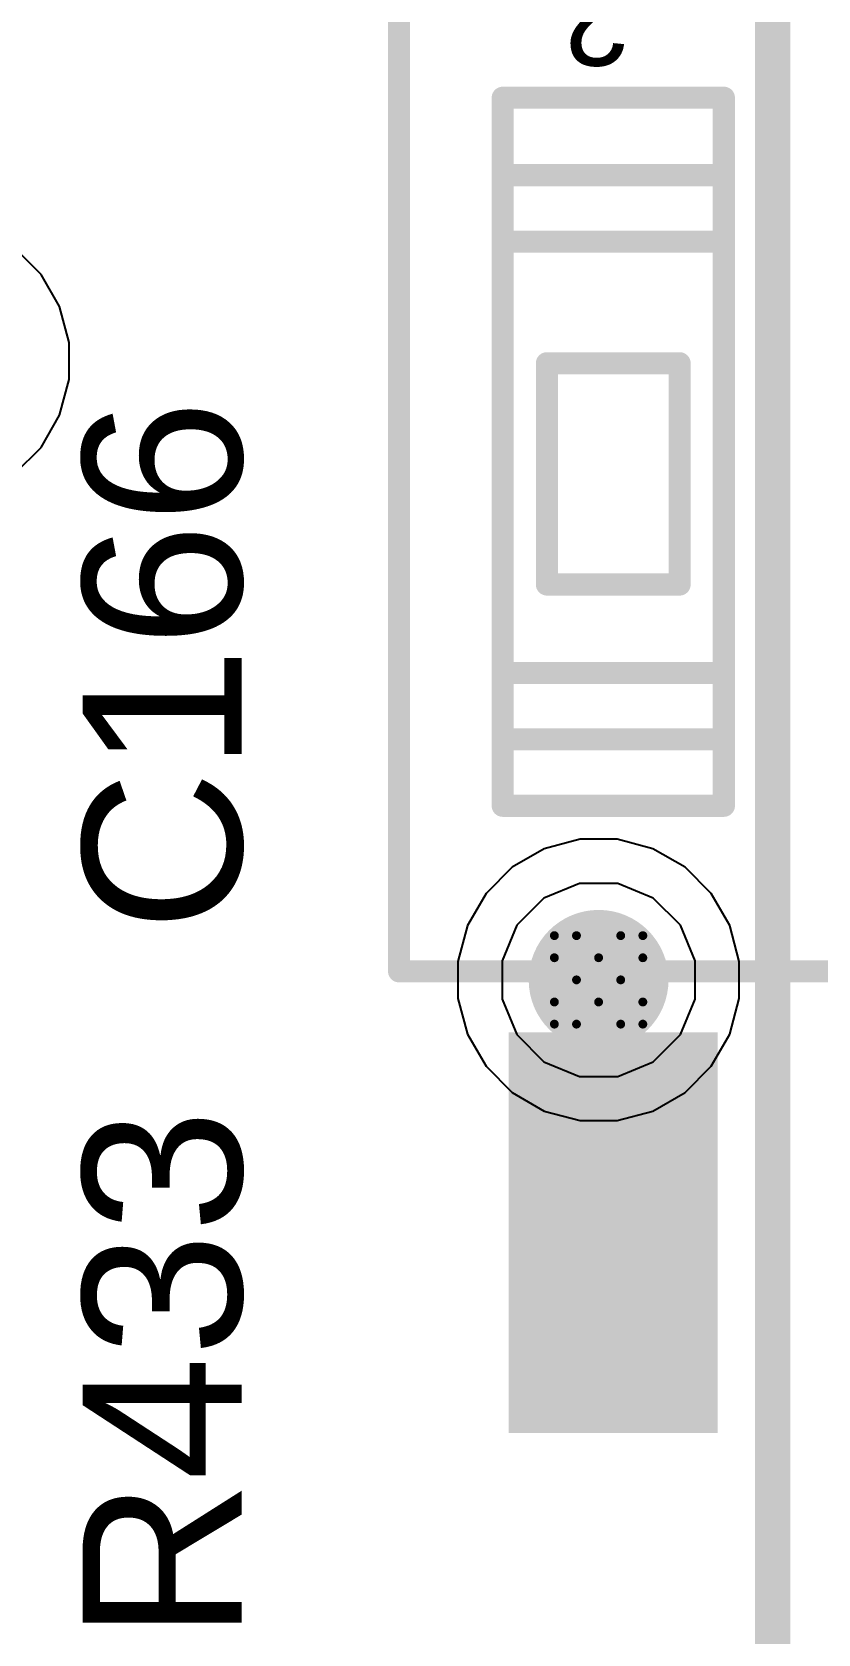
# Model space of a CAD drawing. Header units: inches. Extents: x 0 to 5379, y 0 to 5429.
# Drawn here: x 292.52 to 297.03, y 118.91 to 128.11 of the extents above; entities that cross this region are included whole.
import ezdxf

# ---------------------------------------------------------------- set-up
doc = ezdxf.new("R2010")
doc.units = ezdxf.units.IN
for name, color, linetype in [('Bottom Layer', 5, 'Continuous'), ('Bottom Solder', 6, 'Continuous'), ('Drill Drawing', 1, 'Continuous'), ('GND01', 16, 'Continuous'), ('GND02', 76, 'Continuous'), ('PWR', 156, 'Continuous'), ('SIG 01', 90, 'Continuous'), ('Top Layer', 1, 'Continuous'), ('Top Overlay', 2, 'Continuous'), ('Top Paste', 8, 'Continuous'), ('Top Solder', 216, 'Continuous'), ('Via Holes', 16, 'Continuous')]:
    doc.layers.add(name, color=color, linetype=linetype)
doc.styles.add('Arial', font='', dxfattribs={"height": 0.2})
doc.styles.get('Arial').set_extended_font_data('Arial')

# ---------------------------------------------------------------- blocks, each defined once
blk = doc.blocks.new('DSIC02LSGET_196')
at = {"layer": 'Top Layer'}
blk.add_hatch(color=1, dxfattribs=at).paths.add_polyline_path([(5.6, -0.72), (5.6, -1.82), (3.4, -1.82), (3.4, -0.72)])
at = {"layer": 'Top Paste'}
blk.add_hatch(color=8, dxfattribs=at).paths.add_polyline_path([(5.6, -0.72), (5.6, -1.82), (3.4, -1.82), (3.4, -0.72)])
at = {"layer": 'Top Solder'}
blk.add_hatch(color=216, dxfattribs=at).paths.add_polyline_path([(5.65, -0.67), (5.65, -1.87), (3.35, -1.87), (3.35, -0.67)])
at = {"layer": 'Top Overlay'}
for points in [[(3.0001, -2.4999, 0.127, 0.127, 0), (3.0001, 2.6001, 0.127, 0.127, 0)], [(2.05, -0.6348, 0.127, 0.127, 0), (-2.014, -0.6348, 0.127, 0.127, 0)], [(-2.014, -1.9048, 0.127, 0.127, 0), (-2.014, -0.6348, 0.127, 0.127, 0)], [(-1.5695, -1.9048, 0.127, 0.127, 0), (-1.5695, -0.6348, 0.127, 0.127, 0)], [(-1.1885, -1.9048, 0.127, 0.127, 0), (-1.1885, -0.6348, 0.127, 0.127, 0)], [(1.288, -1.9048, 0.127, 0.127, 0), (1.288, -0.6348, 0.127, 0.127, 0)], [(1.669, -1.9048, 0.127, 0.127, 0), (1.669, -0.6348, 0.127, 0.127, 0)], [(2.05, -1.9048, 0.127, 0.127, 0), (2.05, -0.6348, 0.127, 0.127, 0)], [(0.7799, -0.889, 0.127, 0.127, 0), (-0.4901, -0.889, 0.127, 0.127, 0)], [(-0.4901, -1.651, 0.127, 0.127, 0), (-0.4901, -0.889, 0.127, 0.127, 0)], [(0.7799, -1.651, 0.127, 0.127, 0), (0.7799, -0.889, 0.127, 0.127, 0)], [(0.7799, -1.651, 0.127, 0.127, 0), (-0.4901, -1.651, 0.127, 0.127, 0)], [(2.05, -1.9048, 0.127, 0.127, 0), (-2.014, -1.9048, 0.127, 0.127, 0)], [(3.0001, -2.4999, 0.127, 0.127, 0), (-2.9999, -2.4999, 0.127, 0.127, 0)]]:
    blk.add_lwpolyline(points, format="xyseb", dxfattribs=at)
for points in [[(-2.0457, -0.6348, 0.0635, 0.0635, 1), (-1.9822, -0.6348, 0.0635, 0.0635, 1)], [(-2.0457, -0.6348, 0.0635, 0.0635, 1), (-1.9822, -0.6348, 0.0635, 0.0635, 1)], [(-1.6012, -0.6348, 0.0635, 0.0635, 1), (-1.5377, -0.6348, 0.0635, 0.0635, 1)], [(-1.2202, -0.6348, 0.0635, 0.0635, 1), (-1.1567, -0.6348, 0.0635, 0.0635, 1)], [(1.2563, -0.6348, 0.0635, 0.0635, 1), (1.3198, -0.6348, 0.0635, 0.0635, 1)], [(1.6373, -0.6348, 0.0635, 0.0635, 1), (1.7008, -0.6348, 0.0635, 0.0635, 1)], [(2.0183, -0.6348, 0.0635, 0.0635, 1), (2.0818, -0.6348, 0.0635, 0.0635, 1)], [(2.0183, -0.6348, 0.0635, 0.0635, 1), (2.0818, -0.6348, 0.0635, 0.0635, 1)], [(-0.5218, -0.889, 0.0635, 0.0635, 1), (-0.4583, -0.889, 0.0635, 0.0635, 1)], [(-0.5218, -0.889, 0.0635, 0.0635, 1), (-0.4583, -0.889, 0.0635, 0.0635, 1)], [(0.7482, -0.889, 0.0635, 0.0635, 1), (0.8117, -0.889, 0.0635, 0.0635, 1)], [(0.7482, -0.889, 0.0635, 0.0635, 1), (0.8117, -0.889, 0.0635, 0.0635, 1)], [(-0.5218, -1.651, 0.0635, 0.0635, 1), (-0.4583, -1.651, 0.0635, 0.0635, 1)], [(-0.5218, -1.651, 0.0635, 0.0635, 1), (-0.4583, -1.651, 0.0635, 0.0635, 1)], [(0.7482, -1.651, 0.0635, 0.0635, 1), (0.8117, -1.651, 0.0635, 0.0635, 1)], [(0.7482, -1.651, 0.0635, 0.0635, 1), (0.8117, -1.651, 0.0635, 0.0635, 1)], [(-2.0457, -1.9048, 0.0635, 0.0635, 1), (-1.9822, -1.9048, 0.0635, 0.0635, 1)], [(-2.0457, -1.9048, 0.0635, 0.0635, 1), (-1.9822, -1.9048, 0.0635, 0.0635, 1)], [(-1.6012, -1.9048, 0.0635, 0.0635, 1), (-1.5377, -1.9048, 0.0635, 0.0635, 1)], [(-1.2202, -1.9048, 0.0635, 0.0635, 1), (-1.1567, -1.9048, 0.0635, 0.0635, 1)], [(1.2563, -1.9048, 0.0635, 0.0635, 1), (1.3198, -1.9048, 0.0635, 0.0635, 1)], [(1.6373, -1.9048, 0.0635, 0.0635, 1), (1.7008, -1.9048, 0.0635, 0.0635, 1)], [(2.0183, -1.9048, 0.0635, 0.0635, 1), (2.0818, -1.9048, 0.0635, 0.0635, 1)], [(2.0183, -1.9048, 0.0635, 0.0635, 1), (2.0818, -1.9048, 0.0635, 0.0635, 1)], [(2.9684, -2.4999, 0.0635, 0.0635, 1), (3.0319, -2.4999, 0.0635, 0.0635, 1)], [(2.9684, -2.4999, 0.0635, 0.0635, 1), (3.0319, -2.4999, 0.0635, 0.0635, 1)]]:
    blk.add_lwpolyline(points, format="xyseb", close=True, dxfattribs=at)
at = {"layer": 'Top Overlay', "style": 'Arial'}
blk.add_text('2', height=0.5, rotation=-90, dxfattribs=at).set_placement((-2.6983, -1.17))

msp = doc.modelspace()

# ---------------------------------------------------------------- hatches: boundary and pattern name
at = {"layer": 'Bottom Layer'}
h = msp.add_hatch(color=5, dxfattribs=at)
edge = h.paths.add_edge_path()
edge.add_arc((295.7745, 122.6672), 0.3, 0, 360)
at = {"layer": 'Bottom Solder'}
h = msp.add_hatch(color=6, dxfattribs=at)
edge = h.paths.add_edge_path()
edge.add_arc((295.7745, 122.6672), 0.4016, 0, 360)
at = {"layer": 'GND01'}
h = msp.add_hatch(color=16, dxfattribs=at)
edge = h.paths.add_edge_path()
edge.add_arc((295.7745, 122.6672), 0.3, 0, 360)
at = {"layer": 'GND02'}
h = msp.add_hatch(color=76, dxfattribs=at)
edge = h.paths.add_edge_path()
edge.add_arc((295.7745, 122.6672), 0.3, 0, 360)
at = {"layer": 'PWR'}
h = msp.add_hatch(color=156, dxfattribs=at)
edge = h.paths.add_edge_path()
edge.add_arc((295.7745, 122.6672), 0.3, 0, 360)
at = {"layer": 'SIG 01'}
h = msp.add_hatch(color=90, dxfattribs=at)
edge = h.paths.add_edge_path()
edge.add_arc((295.7745, 122.6672), 0.3, 0, 360)
at = {"layer": 'Top Layer'}
h = msp.add_hatch(color=1, dxfattribs=at)
edge = h.paths.add_edge_path()
edge.add_arc((295.7745, 122.6672), 0.3, 0, 360)
at = {"layer": 'Top Solder'}
h = msp.add_hatch(color=216, dxfattribs=at)
edge = h.paths.add_edge_path()
edge.add_arc((295.7745, 122.6672), 0.4016, 0, 360)
at = {"layer": 'Via Holes'}
h = msp.add_hatch(color=7, dxfattribs=at)
edge = h.paths.add_edge_path()
edge.add_arc((295.7745, 122.6672), 0.15, 0, 360)

# ---------------------------------------------------------------- linework, layer by layer
at = {"layer": 'Bottom Layer'}
for p, q in [((292.5726, 126.7157), (292.4222, 126.8662)), ((292.679, 126.5315), (292.5726, 126.7157)), ((292.734, 126.326), (292.679, 126.5315)), ((292.734, 126.1132), (292.734, 126.326)), ((292.679, 125.9077), (292.734, 126.1132)), ((292.5726, 125.7235), (292.679, 125.9077)), ((292.4222, 125.5731), (292.5726, 125.7235)), ((295.4627, 123.4202), (295.2784, 123.3138)), ((295.6682, 123.4752), (295.4627, 123.4202)), ((295.8809, 123.4752), (295.6682, 123.4752)), ((296.0864, 123.4202), (295.8809, 123.4752)), ((296.2707, 123.3138), (296.0864, 123.4202)), ((295.2784, 123.3138), (295.128, 123.1633)), ((296.4211, 123.1633), (296.2707, 123.3138)), ((295.128, 123.1633), (295.0216, 122.9791)), ((296.5275, 122.9791), (296.4211, 123.1633)), ((295.0216, 122.9791), (294.9665, 122.7736)), ((296.5825, 122.7736), (296.5275, 122.9791)), ((294.9665, 122.7736), (294.9665, 122.5608)), ((296.5825, 122.5608), (296.5825, 122.7736)), ((294.9665, 122.5608), (295.0216, 122.3553)), ((296.5275, 122.3553), (296.5825, 122.5608)), ((295.0216, 122.3553), (295.128, 122.1711)), ((296.4211, 122.1711), (296.5275, 122.3553)), ((295.128, 122.1711), (295.2784, 122.0207)), ((296.2707, 122.0207), (296.4211, 122.1711)), ((295.2784, 122.0207), (295.4627, 121.9143)), ((296.0864, 121.9143), (296.2707, 122.0207)), ((295.4627, 121.9143), (295.6682, 121.8592)), ((295.6682, 121.8592), (295.8809, 121.8592)), ((295.8809, 121.8592), (296.0864, 121.9143))]:
    msp.add_line(p, q, dxfattribs=at)
at = {"layer": 'Drill Drawing'}
for points in [[(295.5205, 122.7942, 0.0508, 0.0508, 0), (295.5205, 122.9212, 0.0508, 0.0508, 0)], [(295.5205, 122.9212, 0.0508, 0.0508, 0), (295.6475, 122.9212, 0.0508, 0.0508, 0)], [(295.6475, 122.9212, 0.0508, 0.0508, 0), (295.7745, 122.7942, 0.0508, 0.0508, 0)], [(295.7745, 122.7942, 0.0508, 0.0508, 0), (295.9015, 122.9212, 0.0508, 0.0508, 0)], [(295.9015, 122.9212, 0.0508, 0.0508, 0), (296.0285, 122.9212, 0.0508, 0.0508, 0)], [(296.0285, 122.7942, 0.0508, 0.0508, 0), (296.0285, 122.9212, 0.0508, 0.0508, 0)], [(295.5205, 122.7942, 0.0508, 0.0508, 0), (295.6475, 122.6672, 0.0508, 0.0508, 0)], [(295.9015, 122.6672, 0.0508, 0.0508, 0), (296.0285, 122.7942, 0.0508, 0.0508, 0)], [(295.5205, 122.5402, 0.0508, 0.0508, 0), (295.6475, 122.6672, 0.0508, 0.0508, 0)], [(295.9015, 122.6672, 0.0508, 0.0508, 0), (296.0285, 122.5402, 0.0508, 0.0508, 0)], [(295.5205, 122.4132, 0.0508, 0.0508, 0), (295.5205, 122.5402, 0.0508, 0.0508, 0)], [(295.6475, 122.4132, 0.0508, 0.0508, 0), (295.7745, 122.5402, 0.0508, 0.0508, 0)], [(295.7745, 122.5402, 0.0508, 0.0508, 0), (295.9015, 122.4132, 0.0508, 0.0508, 0)], [(296.0285, 122.4132, 0.0508, 0.0508, 0), (296.0285, 122.5402, 0.0508, 0.0508, 0)], [(295.5205, 122.4132, 0.0508, 0.0508, 0), (295.6475, 122.4132, 0.0508, 0.0508, 0)], [(295.9015, 122.4132, 0.0508, 0.0508, 0), (296.0285, 122.4132, 0.0508, 0.0508, 0)]]:
    msp.add_lwpolyline(points, format="xyseb", dxfattribs=at)
for points in [[(295.5078, 122.9212, 0.0254, 0.0254, 1), (295.5332, 122.9212, 0.0254, 0.0254, 1)], [(295.5078, 122.9212, 0.0254, 0.0254, 1), (295.5332, 122.9212, 0.0254, 0.0254, 1)], [(295.6348, 122.9212, 0.0254, 0.0254, 1), (295.6602, 122.9212, 0.0254, 0.0254, 1)], [(295.6348, 122.9212, 0.0254, 0.0254, 1), (295.6602, 122.9212, 0.0254, 0.0254, 1)], [(295.8888, 122.9212, 0.0254, 0.0254, 1), (295.9142, 122.9212, 0.0254, 0.0254, 1)], [(295.8888, 122.9212, 0.0254, 0.0254, 1), (295.9142, 122.9212, 0.0254, 0.0254, 1)], [(296.0158, 122.9212, 0.0254, 0.0254, 1), (296.0412, 122.9212, 0.0254, 0.0254, 1)], [(296.0158, 122.9212, 0.0254, 0.0254, 1), (296.0412, 122.9212, 0.0254, 0.0254, 1)], [(295.5078, 122.7942, 0.0254, 0.0254, 1), (295.5332, 122.7942, 0.0254, 0.0254, 1)], [(295.5078, 122.7942, 0.0254, 0.0254, 1), (295.5332, 122.7942, 0.0254, 0.0254, 1)], [(295.7618, 122.7942, 0.0254, 0.0254, 1), (295.7872, 122.7942, 0.0254, 0.0254, 1)], [(295.7618, 122.7942, 0.0254, 0.0254, 1), (295.7872, 122.7942, 0.0254, 0.0254, 1)], [(296.0158, 122.7942, 0.0254, 0.0254, 1), (296.0412, 122.7942, 0.0254, 0.0254, 1)], [(296.0158, 122.7942, 0.0254, 0.0254, 1), (296.0412, 122.7942, 0.0254, 0.0254, 1)], [(295.6348, 122.6672, 0.0254, 0.0254, 1), (295.6602, 122.6672, 0.0254, 0.0254, 1)], [(295.6348, 122.6672, 0.0254, 0.0254, 1), (295.6602, 122.6672, 0.0254, 0.0254, 1)], [(295.8888, 122.6672, 0.0254, 0.0254, 1), (295.9142, 122.6672, 0.0254, 0.0254, 1)], [(295.8888, 122.6672, 0.0254, 0.0254, 1), (295.9142, 122.6672, 0.0254, 0.0254, 1)], [(295.5078, 122.5402, 0.0254, 0.0254, 1), (295.5332, 122.5402, 0.0254, 0.0254, 1)], [(295.5078, 122.5402, 0.0254, 0.0254, 1), (295.5332, 122.5402, 0.0254, 0.0254, 1)], [(295.7618, 122.5402, 0.0254, 0.0254, 1), (295.7872, 122.5402, 0.0254, 0.0254, 1)], [(295.7618, 122.5402, 0.0254, 0.0254, 1), (295.7872, 122.5402, 0.0254, 0.0254, 1)], [(296.0158, 122.5402, 0.0254, 0.0254, 1), (296.0412, 122.5402, 0.0254, 0.0254, 1)], [(296.0158, 122.5402, 0.0254, 0.0254, 1), (296.0412, 122.5402, 0.0254, 0.0254, 1)], [(295.5078, 122.4132, 0.0254, 0.0254, 1), (295.5332, 122.4132, 0.0254, 0.0254, 1)], [(295.5078, 122.4132, 0.0254, 0.0254, 1), (295.5332, 122.4132, 0.0254, 0.0254, 1)], [(295.6348, 122.4132, 0.0254, 0.0254, 1), (295.6602, 122.4132, 0.0254, 0.0254, 1)], [(295.6348, 122.4132, 0.0254, 0.0254, 1), (295.6602, 122.4132, 0.0254, 0.0254, 1)], [(295.8888, 122.4132, 0.0254, 0.0254, 1), (295.9142, 122.4132, 0.0254, 0.0254, 1)], [(295.8888, 122.4132, 0.0254, 0.0254, 1), (295.9142, 122.4132, 0.0254, 0.0254, 1)], [(296.0158, 122.4132, 0.0254, 0.0254, 1), (296.0412, 122.4132, 0.0254, 0.0254, 1)], [(296.0158, 122.4132, 0.0254, 0.0254, 1), (296.0412, 122.4132, 0.0254, 0.0254, 1)]]:
    msp.add_lwpolyline(points, format="xyseb", close=True, dxfattribs=at)
at = {"layer": 'PWR'}
for p, q in [((295.6643, 123.2212), (295.4607, 123.1369)), ((295.8847, 123.2212), (295.6643, 123.2212)), ((296.0884, 123.1369), (295.8847, 123.2212)), ((295.4607, 123.1369), (295.3049, 122.981)), ((296.2442, 122.981), (296.0884, 123.1369)), ((295.3049, 122.981), (295.2205, 122.7774)), ((296.3285, 122.7774), (296.2442, 122.981)), ((295.2205, 122.7774), (295.2205, 122.557)), ((296.3285, 122.557), (296.3285, 122.7774)), ((295.2205, 122.557), (295.3049, 122.3534)), ((296.2442, 122.3534), (296.3285, 122.557)), ((295.3049, 122.3534), (295.4607, 122.1976)), ((296.0884, 122.1976), (296.2442, 122.3534)), ((295.4607, 122.1976), (295.6643, 122.1132)), ((295.6643, 122.1132), (295.8847, 122.1132)), ((295.8847, 122.1132), (296.0884, 122.1976))]:
    msp.add_line(p, q, dxfattribs=at)
at = {"layer": 'Top Layer'}
for points in [[(296.7736, 115.3036, 0.2032, 0.2032, 0), (296.7736, 128.6674, 0.2032, 0.2032, 0)], [(295.7745, 121.2165, 0.381, 0.381, 0), (295.7745, 122.6672, 0.381, 0.381, 0)]]:
    msp.add_lwpolyline(points, format="xyseb", dxfattribs=at)
for points in [[(295.6793, 122.6672, 0.1905, 0.1905, 1), (295.8698, 122.6672, 0.1905, 0.1905, 1)], [(295.6793, 121.2165, 0.1905, 0.1905, 1), (295.8698, 121.2165, 0.1905, 0.1905, 1)]]:
    msp.add_lwpolyline(points, format="xyseb", close=True, dxfattribs=at)

# ---------------------------------------------------------------- block references
at = {"rotation": 270}
msp.add_blockref('DSIC02LSGET_196', (297.1287, 125.7165), dxfattribs=at)

# ---------------------------------------------------------------- texts
at = {"layer": 'Top Overlay', "style": 'Arial'}
for s, p in [('C166', (293.7255, 122.9443)), ('R433', (293.7255, 118.8725))]:
    msp.add_text(s, height=0.9144, rotation=90, dxfattribs=at).set_placement(p)

doc.saveas('drawing.dxf')
